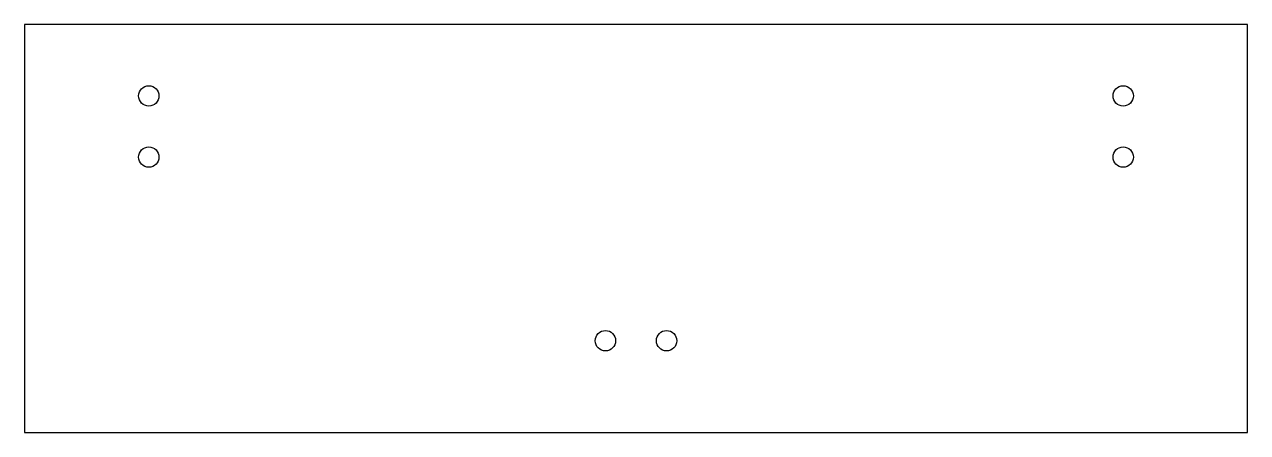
# Model space of a CAD drawing. Extents: x -150 to 150, y -50 to 50.
import ezdxf

# ---------------------------------------------------------------- set-up
doc = ezdxf.new("R2010")
doc.units = 0
doc.layers.get('0').update_dxf_attribs({"linetype": 'CONTINUOUS'})

msp = doc.modelspace()

# ---------------------------------------------------------------- linework, layer by layer
at = {"color": 7, "linetype": 'CONTINUOUS'}
for p, q in [((150, 50), (-150, 50)), ((-150, 50), (-150, -50)), ((150, -50), (150, 50)), ((-150, -50), (150, -50))]:
    msp.add_line(p, q, dxfattribs=at)
for centre in [(-119.5, 32.5), (119.5, 32.5), (-119.5, 17.5), (119.5, 17.5), (-7.5, -27.5), (7.5, -27.5)]:
    msp.add_circle(centre, 2.5, dxfattribs=at)

doc.saveas('drawing.dxf')
